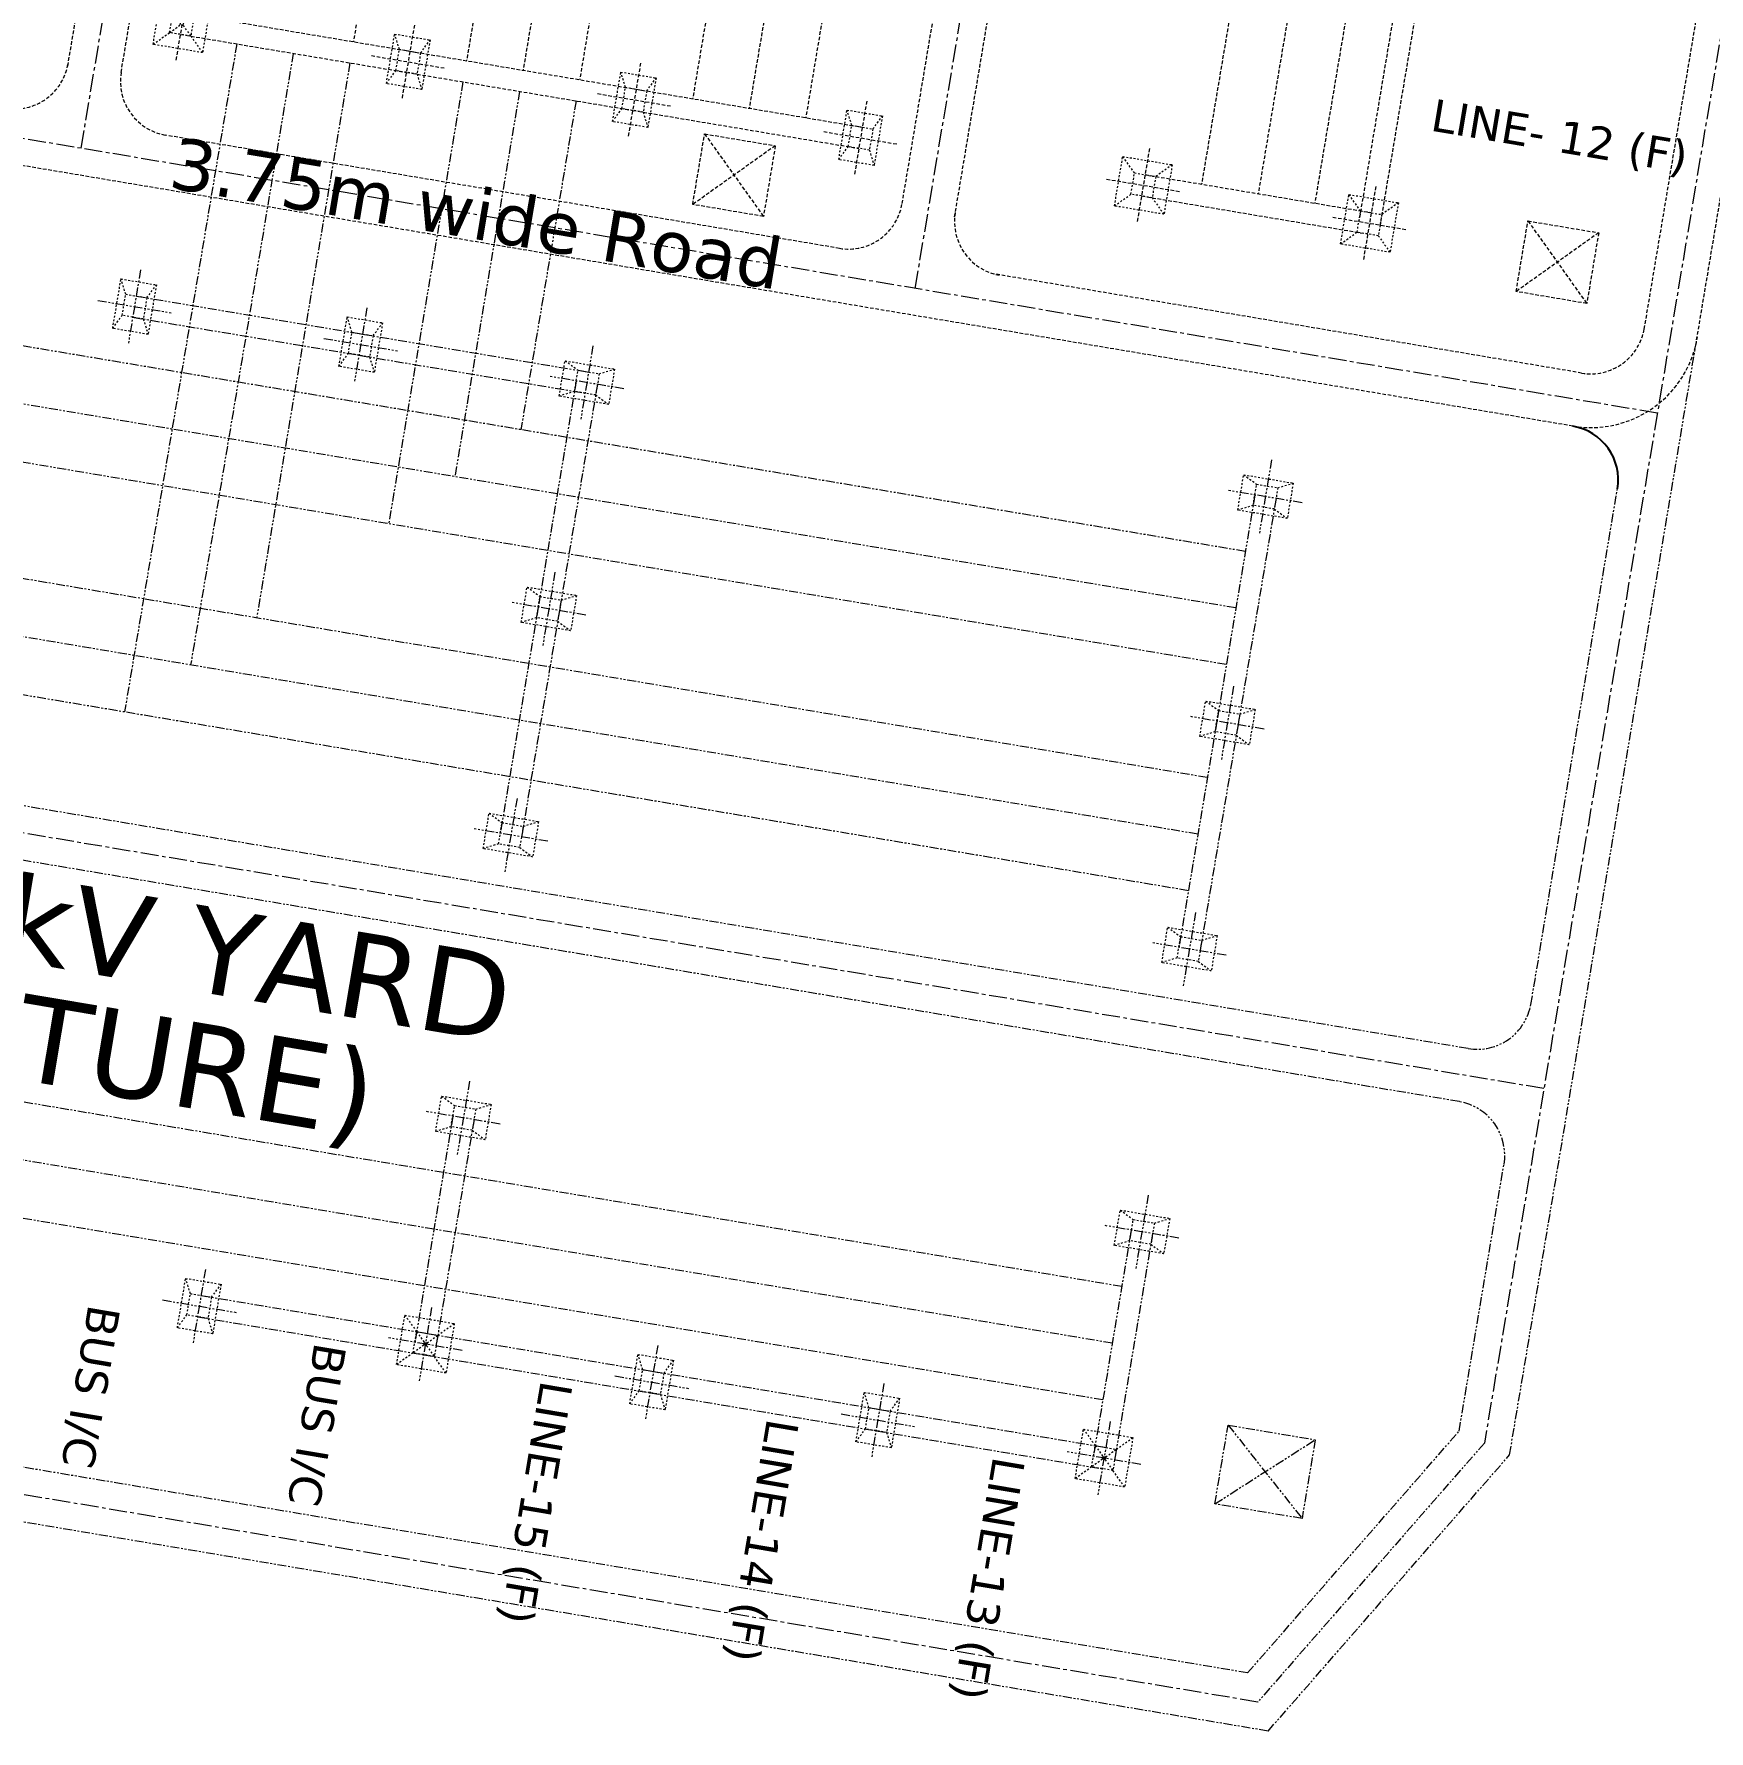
# Model space of a CAD drawing. Header units: feet. Extents: x 199174 to 214517, y 1645895 to 1656921.
# Drawn here: x 207734 to 207825.6, y 1653709.2 to 1653802.1 of the extents above; entities that cross this region are included whole.
import ezdxf

# ---------------------------------------------------------------- set-up
doc = ezdxf.new("R2010")
doc.units = ezdxf.units.FT
doc.header["$MEASUREMENT"] = 0
for name, pattern in [('CENTER', [2, 1.25, -0.25, 0.25, -0.25]), ('HIDDEN', [0.375, 0.25, -0.125]), ('PHANTOM2', [1.25, 0.625, -0.125, 0.125, -0.125, 0.125, -0.125])]:
    doc.linetypes.add(name, pattern=pattern)
doc.layers.add('400 KV SUB', color=7, linetype='Continuous', true_color=0xffffdb)
doc.layers.add('E-LAY-CNTRL', color=1, linetype='CENTER', lineweight=0)
doc.layers.add('E-LAY-EXIST', color=8, linetype='HIDDEN', lineweight=0)
doc.layers.add('E-LAY-ROAD', color=7, linetype='Continuous')
doc.layers.add('TXT', color=222, linetype='Continuous')
doc.styles.add('STYLE1', font='verdana.ttf')

# ---------------------------------------------------------------- blocks, each defined once
blk = doc.blocks.new('TWR_CTG_p')
for p, q in [((-750, 750), (-1750, 1250)), ((1750, 1250), (750, 750)), ((-750, -750), (-1750, -1250)), ((750, -750), (1750, -1250))]:
    blk.add_line(p, q)
for points in [[(-1750, -1250), (1750, -1250), (1750, 1250), (-1750, 1250)], [(-750, -750), (750, -750), (750, 750), (-750, 750)]]:
    blk.add_lwpolyline(points, close=True)
blk = doc.blocks.new('TWR_CTH_p')
for p, q in [((-750, 750), (-1750, 1250)), ((1750, 1250), (750, 750)), ((-750, -750), (-1750, -1250)), ((750, -750), (1750, -1250))]:
    blk.add_line(p, q)
for points in [[(-1750, -1250), (1750, -1250), (1750, 1250), (-1750, 1250)], [(-750, -750), (750, -750), (750, 750), (-750, 750)]]:
    blk.add_lwpolyline(points, close=True)
blk = doc.blocks.new('TWR_CC_p')
for p, q in [((-750, 750), (-1750, 1250)), ((1750, 1250), (750, 750)), ((-750, -750), (-1750, -1250)), ((750, -750), (1750, -1250))]:
    blk.add_line(p, q)
for points in [[(-1750, -1250), (1750, -1250), (1750, 1250), (-1750, 1250)], [(-750, -750), (750, -750), (750, 750), (-750, 750)]]:
    blk.add_lwpolyline(points, close=True)
blk = doc.blocks.new('TWR_CD_p')
for p, q in [((-750, 750), (-1750, 1750)), ((1750, 1750), (750, 750)), ((-100, 100), (-750, 750)), ((750, 750), (100, 100)), ((-1750, -1750), (-750, -750)), ((-100, -100), (-750, -750)), ((100, -100), (750, -750)), ((750, -750), (1750, -1750))]:
    blk.add_line(p, q)
for points in [[(-1750, -1750), (1750, -1750), (1750, 1750), (-1750, 1750)], [(-750, -750), (750, -750), (750, 750), (-750, 750)], [(-100, -100), (100, -100), (100, 100), (-100, 100)]]:
    blk.add_lwpolyline(points, close=True)
blk = doc.blocks.new('TWR_CTE_p')
for p, q in [((-750, 750), (-1750, 1750)), ((1750, 1750), (750, 750)), ((-1750, -1750), (-750, -750)), ((750, -750), (1750, -1750))]:
    blk.add_line(p, q)
for points in [[(-1750, -1750), (1750, -1750), (1750, 1750), (-1750, 1750)], [(-750, -750), (750, -750), (750, 750), (-750, 750)]]:
    blk.add_lwpolyline(points, close=True)
blk = doc.blocks.new('TWR_CTK_p')
for p, q in [((-750, 750), (-1750, 1750)), ((1750, 1750), (750, 750)), ((-100, 100), (-750, 750)), ((750, 750), (100, 100)), ((-1750, -1750), (-750, -750)), ((-100, -100), (-750, -750)), ((100, -100), (750, -750)), ((750, -750), (1750, -1750))]:
    blk.add_line(p, q)
for points in [[(-1750, -1750), (1750, -1750), (1750, 1750), (-1750, 1750)], [(-750, -750), (750, -750), (750, 750), (-750, 750)], [(-100, -100), (100, -100), (100, 100), (-100, 100)]]:
    blk.add_lwpolyline(points, close=True)
blk = doc.blocks.new('400kv')
at = {"layer": 'E-LAY-CNTRL'}
for p, q in [((2.06, 0.61, -0.66), (54.44, 232.15, -0.29)), ((43.66, -21.72, -0.31), (98.82, 222.12, -0.31)), ((90.25, -32.26, -0.31), (127.43, 132.08, -0.31)), ((114.85, 76.49, -0.31), (279.62, 39.22, -0.31)), ((101.84, 18.94, -0.31), (306.4, -27.33, -0.31)), ((174.18, -51.25, -0.31), (19.21, -16.19, -0.31))]:
    blk.add_line(p, q, dxfattribs=at)
at = {"layer": 'E-LAY-EXIST', "linetype": 'PHANTOM2'}
for p, q in [((0, 0, -0.67), (52.43, 231.83, -0.3)), ((4.13, 1.2, -0.66), (54.82, 225.35, -0.31)), ((43.08, -15.78, -0.67), (82.87, 160.13, -0.4)), ((46.74, -16.6, -0.67), (86.53, 159.3, -0.4)), ((23.71, 10.21, -0.31), (56.04, 153.1, -0.31)), ((27.61, 9.33, -0.31), (59.94, 152.22, -0.31)), ((31.52, 8.45, -0.31), (63.84, 151.34, -0.31)), ((58.83, 2.27, -0.31), (91.15, 145.16, -0.31)), ((62.73, 1.39, -0.31), (95.05, 144.28, -0.31)), ((66.63, 0.51, -0.31), (98.95, 143.4, -0.31)), ((74.43, -1.26, -0.31), (106.75, 141.63, -0.31)), ((78.33, -2.14, -0.31), (110.66, 140.75, -0.31)), ((82.23, -3.02, -0.31), (114.56, 139.87, -0.31)), ((104.19, 75.93, -0.31), (103.05, 70.86, -0.31)), ((34.34, 75.32, -0.31), (33.19, 70.25, -0.31)), ((121.51, 65.24, -0.31), (75.43, 75.67, -0.31)), ((102.89, 73.56, -0.31), (99.36, 57.95, -0.31)), ((106.16, 72.82, -0.31), (101.09, 73.96, -0.31)), ((33.03, 72.95, -0.31), (29.5, 57.35, -0.31)), ((34.5, 72.62, -0.31), (30.97, 57.02, -0.31)), ((36.3, 72.21, -0.31), (31.23, 73.36, -0.31)), ((104.35, 73.22, -0.31), (100.82, 57.62, -0.31)), ((120.63, 61.34, -0.31), (78.45, 70.88, -0.31)), ((119.75, 57.44, -0.31), (81.47, 66.1, -0.31)), ((29.66, 54.65, -0.31), (30.81, 59.72, -0.31)), ((100.66, 60.32, -0.31), (99.52, 55.25, -0.31)), ((102.63, 57.21, -0.31), (97.56, 58.36, -0.31)), ((29.5, 57.35, -0.31), (25.97, 41.74, -0.31)), ((30.97, 57.02, -0.31), (27.44, 41.41, -0.31)), ((32.77, 56.61, -0.31), (27.7, 57.75, -0.31)), ((30.36, 57.26, -0.31), (30.12, 57.11, -0.31)), ((30.31, 57.06, -0.31), (30.16, 57.3, -0.31)), ((46.01, 54.38, -0.31), (30.4, 57.91, -0.31)), ((99.36, 57.95, -0.31), (95.83, 42.34, -0.31)), ((100.82, 57.62, -0.31), (97.29, 42.01, -0.31)), ((45.68, 52.92, -0.31), (30.07, 56.45, -0.31)), ((45.27, 51.12, -0.31), (46.42, 56.19, -0.31)), ((117.98, 49.64, -0.31), (87.5, 56.53, -0.31)), ((48.38, 53.08, -0.31), (43.31, 54.22, -0.31)), ((64.78, 46.7, -0.31), (65.92, 51.77, -0.31)), ((117.1, 45.73, -0.31), (90.52, 51.75, -0.31)), ((67.88, 48.67, -0.31), (62.81, 49.81, -0.31)), ((81.12, 46.44, -0.31), (65.51, 49.97, -0.31)), ((80.79, 44.98, -0.31), (65.18, 48.51, -0.31)), ((80.38, 43.17, -0.31), (81.53, 48.24, -0.31)), ((83.49, 45.14, -0.31), (78.42, 46.28, -0.31)), ((96.73, 42.91, -0.31), (81.12, 46.44, -0.31)), ((116.22, 41.83, -0.31), (93.54, 46.96, -0.31)), ((27.28, 44.11, -0.31), (26.13, 39.04, -0.31)), ((96.4, 41.45, -0.31), (80.79, 44.98, -0.31)), ((95.99, 39.64, -0.31), (97.13, 44.71, -0.31)), ((99.1, 41.61, -0.31), (94.03, 42.75, -0.31)), ((25.97, 41.74, -0.31), (22.44, 26.14, -0.31)), ((29.24, 41, -0.31), (24.17, 42.15, -0.31)), ((27.44, 41.41, -0.31), (23.91, 25.8, -0.31)), ((23.75, 28.5, -0.31), (22.6, 23.44, -0.31)), ((22.44, 26.14, -0.31), (18.91, 10.53, -0.31)), ((25.71, 25.4, -0.31), (20.64, 26.54, -0.31)), ((23.91, 25.8, -0.31), (20.38, 10.2, -0.31)), ((19.07, 7.83, -0.31), (20.22, 12.9, -0.31)), ((22.18, 9.79, -0.31), (17.11, 10.94, -0.31)), ((35.42, 7.57, -0.31), (19.81, 11.1, -0.31)), ((35.09, 6.1, -0.31), (19.48, 9.63, -0.31)), ((19.77, 10.44, -0.31), (19.53, 10.29, -0.31)), ((19.72, 10.24, -0.31), (19.57, 10.48, -0.31)), ((34.68, 4.3, -0.31), (35.83, 9.37, -0.31)), ((37.79, 6.26, -0.31), (32.72, 7.41, -0.31)), ((54.19, -0.11, -0.31), (55.33, 4.96, -0.31)), ((16.03, 2.82, -0.31), (20.1, -4.42, -0.31)), ((57.29, 1.85, -0.31), (52.22, 3, -0.31)), ((70.53, -0.38, -0.31), (54.92, 3.15, -0.31)), ((4.13, 1.2, -0.14), (20.14, -14.48, -0.17)), ((21.46, 1.59, -0.31), (14.67, -3.2, -0.31)), ((70.2, -1.84, -0.31), (54.59, 1.69, -0.31)), ((69.79, -3.64, -0.31), (70.94, 1.43, -0.31)), ((0, 0), (18.29, -17.9, -0.03)), ((19.21, -16.19, -0.31), (2.06, 0.61, -0.31)), ((72.9, -1.68, -0.31), (67.83, -0.54, -0.31)), ((86.14, -3.91, -0.31), (70.53, -0.38, -0.31)), ((85.8, -5.37, -0.31), (70.2, -1.84, -0.31)), ((85.4, -7.17, -0.31), (86.54, -2.1, -0.31)), ((88.51, -5.21, -0.31), (83.44, -4.07, -0.31)), ((20.14, -14.48, -0.15), (38.58, -18.65, -0.17)), ((18.29, -17.9, -0.01), (94.83, -35.2, -0.11)), ((49.56, -21.14, -0.18), (85.18, -29.19, -0.22))]:
    blk.add_line(p, q, dxfattribs=at)
at = {"layer": 'E-LAY-EXIST'}
for p, q in [((89.68, -26.32, -0.67), (125, 129.81, -0.67)), ((120.63, 77.1, -0.15), (274.5, 42.3, -0.59)), ((119.98, 73.41, -0.24), (273.72, 38.63, -0.4)), ((104.92, 24.06, -0.24), (115.43, 70.54, -0.24)), ((122.4, 69.14, -0.31), (118.87, 53.54, -0.31)), ((123.86, 68.81, -0.31), (120.33, 53.21, -0.31)), ((125.66, 68.4, -0.31), (120.59, 69.55, -0.31)), ((166.57, 46.85, -0.31), (121.21, 57.11, -0.31)), ((120.17, 55.91, -0.31), (119.02, 50.84, -0.31)), ((118.87, 53.54, -0.31), (115.34, 37.93, -0.31)), ((122.13, 52.8, -0.31), (117.06, 53.95, -0.31)), ((120.33, 53.21, -0.31), (116.8, 37.6, -0.31)), ((164.8, 39.05, -0.31), (119.45, 49.3, -0.31)), ((163.92, 35.14, -0.31), (118.56, 45.4, -0.31)), ((163.04, 31.24, -0.31), (117.68, 41.5, -0.31)), ((116.64, 40.3, -0.31), (115.49, 35.23, -0.31)), ((115.34, 37.93, -0.31), (111.81, 22.33, -0.31)), ((118.6, 37.19, -0.31), (113.53, 38.34, -0.31)), ((116.8, 37.6, -0.31), (113.27, 21.99, -0.31)), ((112.32, 28.13, -0.31), (108.55, 34.11, -0.31)), ((161.27, 23.44, -0.31), (115.92, 33.7, -0.31)), ((113.42, 33.01, -0.31), (107.44, 29.23, -0.31)), ((160.39, 19.54, -0.31), (115.03, 29.8, -0.31)), ((159.51, 15.64, -0.31), (114.15, 25.9, -0.31)), ((113.11, 24.7, -0.31), (111.96, 19.63, -0.31)), ((115.07, 21.59, -0.31), (110, 22.73, -0.31)), ((107.79, 19.52, -0.24), (261.49, -15.25, -0.59)), ((106.66, 15.92, -0.24), (260.66, -18.91, -0.59)), ((93.34, -27.14, -0.67), (102.55, 13.45, -0.24)), ((108.7, 5.19, -0.31), (107.55, 0.12, -0.31)), ((107.39, 2.82, -0.31), (103.86, -12.79, -0.31)), ((108.86, 2.49, -0.31), (105.33, -13.12, -0.31)), ((110.66, 2.08, -0.31), (105.59, 3.23, -0.31)), ((153.33, -11.67, -0.31), (107.97, -1.41, -0.31)), ((152.45, -15.57, -0.31), (107.09, -5.32, -0.31)), ((151.56, -19.48, -0.31), (106.21, -9.22, -0.31)), ((105.17, -10.42, -0.31), (104.02, -15.49, -0.31)), ((107.13, -13.53, -0.31), (102.06, -12.38, -0.31)), ((120.37, -15.75, -0.31), (104.76, -12.22, -0.31)), ((120.04, -17.21, -0.31), (104.43, -13.68, -0.31)), ((103.04, -28.88, -0.31), (99.27, -22.9, -0.31)), ((104.14, -24, -0.31), (98.16, -27.77, -0.31)), ((96.16, -31.68, -0.24), (249.9, -66.46, -0.31)), ((94.83, -35.2, -0.11), (249.08, -70.11, -0.31))]:
    blk.add_line(p, q, dxfattribs=at)
at = {"layer": 'E-LAY-EXIST', "elevation": -0.31}
for points in [[(113.42, 33.01), (112.32, 28.13), (107.44, 29.23), (108.55, 34.11)], [(104.14, -24), (103.04, -28.88), (98.16, -27.77), (99.27, -22.9)]]:
    blk.add_lwpolyline(points, close=True, dxfattribs=at)
at = {"layer": 'E-LAY-EXIST', "linetype": 'PHANTOM2', "elevation": -0.31}
blk.add_lwpolyline([(21.46, 1.59), (20.1, -4.42), (14.67, -3.2), (16.03, 2.82)], close=True, dxfattribs=at)
at = {"layer": 'E-LAY-EXIST'}
for centre, radius, start, end in [((121.64, 80.77, -0.24), 3.8, 167.254, 257.254), ((119.14, 69.7, -0.24), 3.8, 77.254, 167.254), ((108.63, 23.23, -0.24), 3.8, 167.254, 257.254), ((106.12, 12.15, -0.24), 3.8, 77.254, 167.254), ((97.04, -27.98, -0.67), 7.55, 167.254, 257.254), ((97.04, -27.98, -0.67), 3.8, 167.254, 257.254)]:
    blk.add_arc(centre, radius, start, end, dxfattribs=at)
at = {"layer": 'E-LAY-EXIST', "linetype": 'PHANTOM2'}
for centre, start, end in [((39.37, -14.94, -0.67), 257.254, 347.254), ((50.45, -17.44, -0.67), 167.254, 257.254)]:
    blk.add_arc(centre, 3.8, start, end, dxfattribs=at)
at = {"layer": 'E-LAY-ROAD'}
blk.add_arc((85.97, -25.48, -0.67), 3.8, 257.254, 347.254, dxfattribs=at)
at = {"layer": 'E-LAY-EXIST', "linetype": 'PHANTOM2', "yscale": 0.0009999999310821295, "zscale": 0.001}
for name, p, xscale, rotation in [('TWR_CTH_p', (103.62, 73.39, -0.31), -0.0009999999965821884, 347.2539837020024), ('TWR_CTH_p', (33.77, 72.79, -0.31), -0.0009999999965821884, 347.2539837020024), ('TWR_CD_p', (30.24, 57.18, -0.31), -0.0009999999398089005, 257.2539829661908), ('TWR_CTH_p', (100.09, 57.78, -0.31), -0.0009999999965821884, 347.2539837020024), ('TWR_CC_p', (45.84, 53.65, -0.31), -0.0009999999398089005, 257.2539829661908), ('TWR_CTG_p', (65.35, 49.24, -0.31), -0.0009999999398089005, 257.2539829661908), ('TWR_CTH_p', (80.95, 45.71, -0.31), -0.0009999999398089005, 257.2539829661908), ('TWR_CTG_p', (96.56, 42.18, -0.31), -0.0009999999398089005, 257.2539829661908), ('TWR_CTH_p', (26.71, 41.58, -0.31), -0.0009999999965821884, 347.2539837020024), ('TWR_CTH_p', (23.18, 25.97, -0.31), -0.0009999999965821884, 347.2539837020024), ('TWR_CD_p', (19.65, 10.36, -0.31), -0.0009999999398089005, 257.2539829661908), ('TWR_CC_p', (35.25, 6.83, -0.31), -0.0009999999398089005, 257.2539829661908), ('TWR_CTG_p', (54.76, 2.42, -0.31), -0.0009999999398089005, 257.2539829661908), ('TWR_CTH_p', (70.36, -1.11, -0.31), -0.0009999999398089005, 257.2539829661908), ('TWR_CTG_p', (85.97, -4.64, -0.31), -0.0009999999398089005, 257.2539829661908)]:
    blk.add_blockref(name, p, dxfattribs=dict(at, xscale=xscale, rotation=rotation))
at = {"layer": 'E-LAY-EXIST', "xscale": -0.0009999999965821884, "yscale": 0.0009999999310821295, "zscale": 0.001, "rotation": 347.2539837020024}
for name, p in [('TWR_CTK_p', (123.13, 68.98, -0.31)), ('TWR_CTH_p', (119.6, 53.37, -0.31)), ('TWR_CTG_p', (116.07, 37.77, -0.31)), ('TWR_CTG_p', (112.54, 22.16, -0.31)), ('TWR_CTE_p', (108.12, 2.65, -0.31)), ('TWR_CTE_p', (104.59, -12.95, -0.31))]:
    blk.add_blockref(name, p, dxfattribs=at)
at = {"layer": 'E-LAY-EXIST', "linetype": 'PHANTOM2', "style": 'STYLE1'}
for s, height, rotation, p in [('220 kV YARD', 6, 257.254, (62.83, 103.32, 0.24)), ('(FUTURE)', 6, 257.254, (53.45, 98.6, 0.24)), ('BUS I/C', 2.25, 167.254, (34.39, 80.48, -0.38)), ('BUS I/C', 2.25, 167.254, (30.86, 64.88, -0.38)), ('LINE-15 (F)', 2.25, 167.254, (27.33, 49.27, -0.38)), ('LINE-14 (F)', 2.25, 167.254, (23.8, 33.66, -0.38)), ('LINE-13 (F)', 2.25, 167.254, (20.27, 18.06, -0.38))]:
    blk.add_text(s, height=height, rotation=rotation, dxfattribs=at).set_placement(p)
at = {"layer": 'TXT', "linetype": 'Continuous', "style": 'STYLE1'}
blk.add_text('3.75m wide Road', height=3.6, rotation=257.254, dxfattribs=at).set_placement((111.79, 70.65, -0.32))
at = {"layer": 'TXT', "style": 'STYLE1'}
blk.add_text('LINE- 12 (F)', height=2.25, rotation=257.254, dxfattribs=at).set_placement((110.83, -17.48, -0.38))

msp = doc.modelspace()

# ---------------------------------------------------------------- block references
at = {"layer": '400 KV SUB', "lineweight": -2, "xscale": 0.7840800000301468, "yscale": 0.7840800000301468, "zscale": 0.7840800000301468, "rotation": 93.2111979021931}
msp.add_blockref('400kv', (207801.472, 1653709.246, 0.244), dxfattribs=at)

doc.saveas('drawing.dxf')
